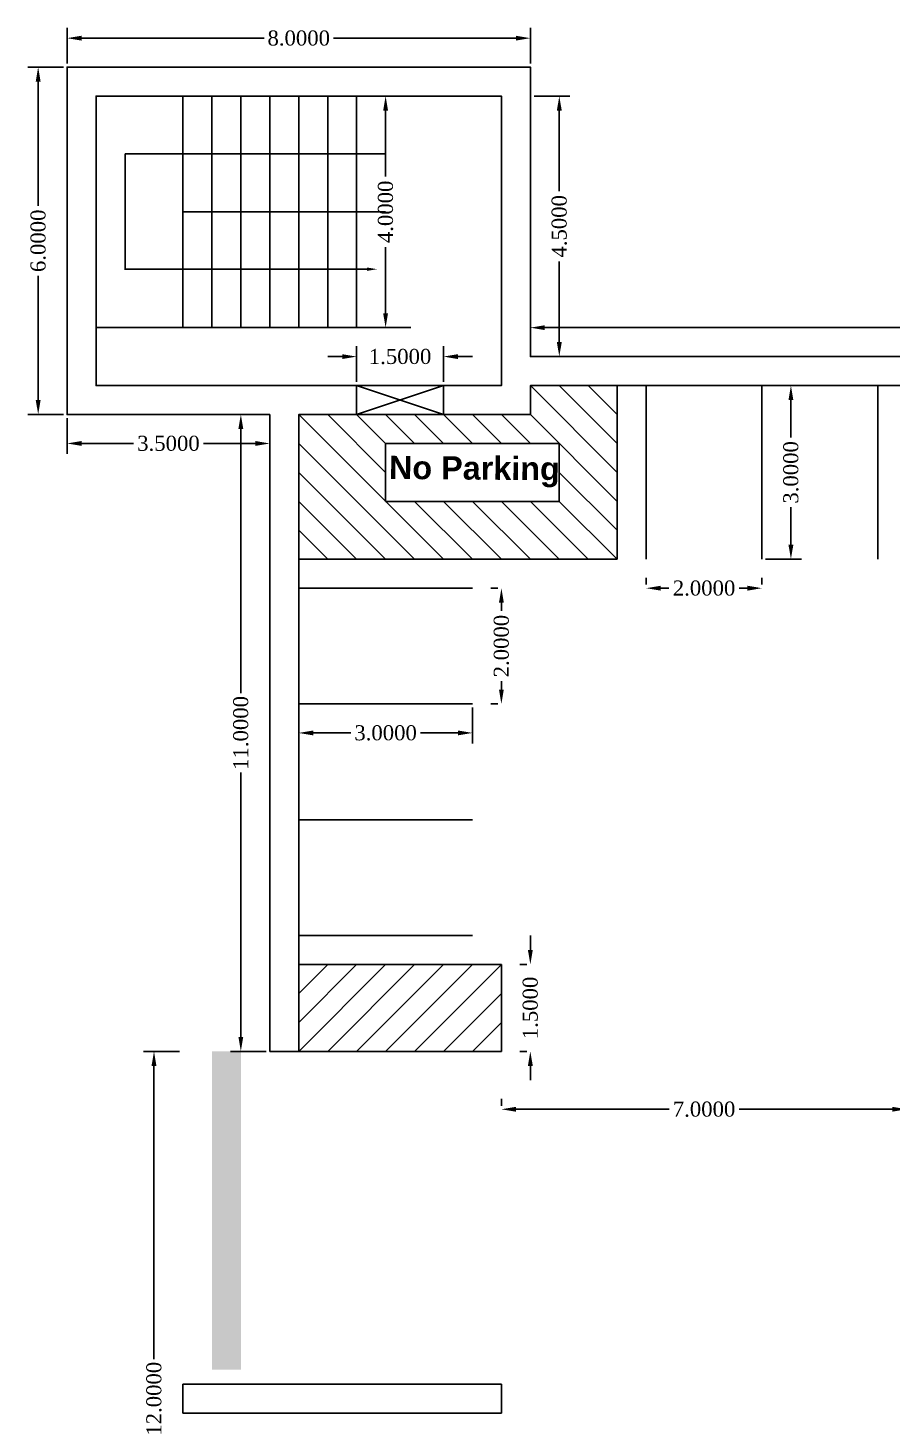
# Model space of a CAD drawing. Header units: inches. Extents: x 21.7 to 83.7, y 3.8 to 51.2.
# Drawn here: x 21.82 to 36.75, y 27.21 to 51.18 of the extents above; entities that cross this region are included whole.
import ezdxf
from ezdxf import colors
from ezdxf.entities.mleader import LeaderData, LeaderLine
from ezdxf.math import Vec2, Vec3

# ---------------------------------------------------------------- set-up
doc = ezdxf.new("R2010")
doc.units = ezdxf.units.IN
doc.header["$MEASUREMENT"] = 0
doc.layers.add('dim', color=40, linetype='Continuous', plot=False)
doc.layers.add('handi', color=130, linetype='Continuous', plot=False)
for name, color, linetype in [('Door', 160, 'Continuous'), ('Hazard', 50, 'Continuous'), ('Layer1', 8, 'Continuous'), ('spaces', 70, 'Continuous')]:
    doc.layers.add(name, color=color, linetype=linetype)
doc.styles.add('Annotative', font='times.ttf')
doc.styles.get("Standard").update_dxf_attribs({"font": 'arial.ttf'})
doc.dimstyles.get("Standard").update_dxf_attribs({"dimtxt": 0.26, "dimasz": 0.25, "dimexe": 0.18, "dimexo": 0.0625, "dimgap": 0.09, "dimtad": 0, "dimtoh": 1, "dimdec": 4, "dimzin": 0, "dimdsep": 46, "dimtxsty": 'Annotative', "dimcen": 0.09, "dimadec": 0, "dimazin": 0, "dimtfac": 1, "dimtdec": 4, "dimtofl": 0, "dimtmove": 0, "dimatfit": 3, "dimfxl": 1, "dimtolj": 1, "dimtzin": 0, "dimarcsym": 0})

# ---------------------------------------------------------------- blocks, each defined once
blk = doc.blocks.new('*D61')
at = {"layer": 'Defpoints', "color": 0, "transparency": 16777216}
for p in [(30.5, 51), (22.5, 50.5), (30.5, 50.5)]:
    blk.add_point(p, dxfattribs=at)
at = {"layer": 'dim', "color": 0, "lineweight": -2, "transparency": 16777216}
for p, q in [((22.5, 50.562), (22.5, 51.18)), ((30.5, 50.562), (30.5, 51.18)), ((22.75, 51), (25.901, 51)), ((30.25, 51), (27.099, 51))]:
    blk.add_line(p, q, dxfattribs=at)
at = {"layer": 'dim', "color": 0, "transparency": 16777216}
for points in [[(22.75, 51.042), (22.75, 50.958), (22.5, 51)], [(30.25, 51.042), (30.25, 50.958), (30.5, 51)]]:
    blk.add_solid(points, dxfattribs=at)
at = {"layer": 'dim', "color": 0, "transparency": 16777216, "insert": (26.5, 51), "char_height": 0.26, "attachment_point": 5, "style": 'Annotative'}
blk.add_mtext('\\A1;8.0000', dxfattribs=at)
blk = doc.blocks.new('*D62')
at = {"layer": 'Defpoints', "color": 0, "transparency": 16777216}
for p in [(22, 50.5), (22.5, 50.5), (22.5, 44.5)]:
    blk.add_point(p, dxfattribs=at)
at = {"layer": 'dim', "color": 0, "lineweight": -2, "transparency": 16777216}
for p, q in [((22.438, 50.5), (21.82, 50.5)), ((22, 50.25), (22, 48.103)), ((22, 44.75), (22, 46.897)), ((22.438, 44.5), (21.82, 44.5))]:
    blk.add_line(p, q, dxfattribs=at)
at = {"layer": 'dim', "color": 0, "transparency": 16777216}
for points in [[(21.958, 50.25), (22.042, 50.25), (22, 50.5)], [(21.958, 44.75), (22.042, 44.75), (22, 44.5)]]:
    blk.add_solid(points, dxfattribs=at)
at = {"layer": 'dim', "color": 0, "transparency": 16777216, "insert": (22, 47.5), "char_height": 0.26, "attachment_point": 5, "rotation": 90, "style": 'Annotative'}
blk.add_mtext('\\A1;6.0000', dxfattribs=at)
blk = doc.blocks.new('*D63')
at = {"layer": 'Defpoints', "color": 0, "transparency": 16777216}
for p in [(30.5, 50), (31, 50), (30.5, 45.5)]:
    blk.add_point(p, dxfattribs=at)
at = {"layer": 'dim', "color": 0, "lineweight": -2, "transparency": 16777216}
for p, q in [((30.563, 50), (31.18, 50)), ((31, 49.75), (31, 48.358)), ((31, 45.75), (31, 47.142)), ((30.563, 45.5), (31.18, 45.5))]:
    blk.add_line(p, q, dxfattribs=at)
at = {"layer": 'dim', "color": 0, "transparency": 16777216}
for points in [[(30.958, 49.75), (31.042, 49.75), (31, 50)], [(30.958, 45.75), (31.042, 45.75), (31, 45.5)]]:
    blk.add_solid(points, dxfattribs=at)
at = {"layer": 'dim', "color": 0, "transparency": 16777216, "insert": (31, 47.75), "char_height": 0.26, "attachment_point": 5, "rotation": 90, "style": 'Annotative'}
blk.add_mtext('\\A1;4.5000', dxfattribs=at)
blk = doc.blocks.new('*D64')
at = {"layer": 'Defpoints', "color": 0, "transparency": 16777216}
for p in [(30.5, 46), (30.5, 45.5), (50.5, 45.5)]:
    blk.add_point(p, dxfattribs=at)
at = {"layer": 'dim', "color": 0, "lineweight": -2, "transparency": 16777216}
for p, q in [((30.5, 45.562), (30.5, 46.18)), ((50.5, 45.562), (50.5, 46.18)), ((30.75, 46), (39.797, 46)), ((50.25, 46), (41.203, 46))]:
    blk.add_line(p, q, dxfattribs=at)
at = {"layer": 'dim', "color": 0, "transparency": 16777216}
for points in [[(30.75, 46.042), (30.75, 45.958), (30.5, 46)], [(50.25, 46.042), (50.25, 45.958), (50.5, 46)]]:
    blk.add_solid(points, dxfattribs=at)
at = {"layer": 'dim', "color": 0, "transparency": 16777216, "insert": (40.5, 46), "char_height": 0.26, "attachment_point": 5, "style": 'Annotative'}
blk.add_mtext('\\A1;20.0000', dxfattribs=at)
blk = doc.blocks.new('*D83')
at = {"layer": 'Defpoints', "color": 0, "transparency": 16777216}
for p in [(24, 33.5), (24.5, 33.5), (24.5, 21.5)]:
    blk.add_point(p, dxfattribs=at)
at = {"layer": 'dim', "color": 0, "lineweight": -2, "transparency": 16777216}
for p, q in [((24.438, 33.5), (23.82, 33.5)), ((24, 33.25), (24, 28.185)), ((24, 21.75), (24, 26.815)), ((24.438, 21.5), (23.82, 21.5))]:
    blk.add_line(p, q, dxfattribs=at)
at = {"layer": 'dim', "color": 0, "transparency": 16777216}
for points in [[(23.958, 33.25), (24.042, 33.25), (24, 33.5)], [(23.958, 21.75), (24.042, 21.75), (24, 21.5)]]:
    blk.add_solid(points, dxfattribs=at)
at = {"layer": 'dim', "color": 0, "transparency": 16777216, "insert": (24, 27.5), "char_height": 0.26, "attachment_point": 5, "rotation": 90, "style": 'Annotative'}
blk.add_mtext('\\A1;12.0000', dxfattribs=at)
blk = doc.blocks.new('*D84')
at = {"layer": 'Defpoints', "color": 0, "transparency": 16777216}
for p in [(25.5, 44.5), (26, 44.5), (26, 33.5)]:
    blk.add_point(p, dxfattribs=at)
at = {"layer": 'dim', "color": 0, "lineweight": -2, "transparency": 16777216}
for p, q in [((25.938, 44.5), (25.32, 44.5)), ((25.5, 44.25), (25.5, 39.685)), ((25.5, 33.75), (25.5, 38.315)), ((25.938, 33.5), (25.32, 33.5))]:
    blk.add_line(p, q, dxfattribs=at)
at = {"layer": 'dim', "color": 0, "transparency": 16777216}
for points in [[(25.458, 44.25), (25.542, 44.25), (25.5, 44.5)], [(25.458, 33.75), (25.542, 33.75), (25.5, 33.5)]]:
    blk.add_solid(points, dxfattribs=at)
at = {"layer": 'dim', "color": 0, "transparency": 16777216, "insert": (25.5, 39), "char_height": 0.26, "attachment_point": 5, "rotation": 90, "style": 'Annotative'}
blk.add_mtext('\\A1;11.0000', dxfattribs=at)
blk = doc.blocks.new('*D85')
at = {"layer": 'Defpoints', "color": 0, "transparency": 16777216}
for p in [(22.5, 44.5), (26, 44.5), (22.5, 44)]:
    blk.add_point(p, dxfattribs=at)
at = {"layer": 'dim', "color": 0, "lineweight": -2, "transparency": 16777216}
for p, q in [((22.5, 44.438), (22.5, 43.82)), ((26, 44.438), (26, 43.82)), ((22.75, 44), (23.647, 44)), ((25.75, 44), (24.853, 44))]:
    blk.add_line(p, q, dxfattribs=at)
at = {"layer": 'dim', "color": 0, "transparency": 16777216}
for points in [[(22.75, 44.042), (22.75, 43.958), (22.5, 44)], [(25.75, 44.042), (25.75, 43.958), (26, 44)]]:
    blk.add_solid(points, dxfattribs=at)
at = {"layer": 'dim', "color": 0, "transparency": 16777216, "insert": (24.25, 44), "char_height": 0.26, "attachment_point": 5, "style": 'Annotative'}
blk.add_mtext('\\A1;3.5000', dxfattribs=at)
blk = doc.blocks.new('*D101')
at = {"layer": 'Defpoints', "color": 0, "transparency": 16777216}
for p in [(30.5, 35), (30.5, 35), (30.5, 33.5)]:
    blk.add_point(p, dxfattribs=at)
at = {"layer": 'dim', "color": 0, "lineweight": -2, "transparency": 16777216}
for p, q in [((30.5, 35.25), (30.5, 35.5)), ((30.438, 35), (30.32, 35)), ((30.438, 33.5), (30.32, 33.5)), ((30.5, 33.25), (30.5, 33))]:
    blk.add_line(p, q, dxfattribs=at)
at = {"layer": 'dim', "color": 0, "transparency": 16777216}
for points in [[(30.458, 35.25), (30.542, 35.25), (30.5, 35)], [(30.458, 33.25), (30.542, 33.25), (30.5, 33.5)]]:
    blk.add_solid(points, dxfattribs=at)
at = {"layer": 'dim', "color": 0, "transparency": 16777216, "insert": (30.5, 34.25), "char_height": 0.26, "attachment_point": 5, "rotation": 90, "style": 'Annotative'}
blk.add_mtext('\\A1;1.5000', dxfattribs=at)
blk = doc.blocks.new('*D102')
at = {"layer": 'Defpoints', "color": 0, "transparency": 16777216}
for p in [(30, 41.5), (30, 41.5), (30, 39.5)]:
    blk.add_point(p, dxfattribs=at)
at = {"layer": 'dim', "color": 0, "lineweight": -2, "transparency": 16777216}
for p, q in [((29.938, 41.5), (29.82, 41.5)), ((30, 41.25), (30, 41.107)), ((30, 39.75), (30, 39.893)), ((29.938, 39.5), (29.82, 39.5))]:
    blk.add_line(p, q, dxfattribs=at)
at = {"layer": 'dim', "color": 0, "transparency": 16777216}
for points in [[(29.958, 41.25), (30.042, 41.25), (30, 41.5)], [(29.958, 39.75), (30.042, 39.75), (30, 39.5)]]:
    blk.add_solid(points, dxfattribs=at)
at = {"layer": 'dim', "color": 0, "transparency": 16777216, "insert": (30, 40.5), "char_height": 0.26, "attachment_point": 5, "rotation": 90, "style": 'Annotative'}
blk.add_mtext('\\A1;2.0000', dxfattribs=at)
blk = doc.blocks.new('*D103')
at = {"layer": 'Defpoints', "color": 0, "transparency": 16777216}
for p in [(32.5, 41.5), (34.5, 41.5), (34.5, 41.5)]:
    blk.add_point(p, dxfattribs=at)
at = {"layer": 'dim', "color": 0, "lineweight": -2, "transparency": 16777216}
for p, q in [((32.5, 41.562), (32.5, 41.68)), ((32.75, 41.5), (32.893, 41.5)), ((34.25, 41.5), (34.107, 41.5)), ((34.5, 41.562), (34.5, 41.68))]:
    blk.add_line(p, q, dxfattribs=at)
at = {"layer": 'dim', "color": 0, "transparency": 16777216}
for points in [[(32.75, 41.542), (32.75, 41.458), (32.5, 41.5)], [(34.25, 41.542), (34.25, 41.458), (34.5, 41.5)]]:
    blk.add_solid(points, dxfattribs=at)
at = {"layer": 'dim', "color": 0, "transparency": 16777216, "insert": (33.5, 41.5), "char_height": 0.26, "attachment_point": 5, "style": 'Annotative'}
blk.add_mtext('\\A1;2.0000', dxfattribs=at)
blk = doc.blocks.new('*D117')
at = {"layer": 'Defpoints', "color": 0, "transparency": 16777216}
for p in [(34.5, 45), (35, 45), (34.5, 42)]:
    blk.add_point(p, dxfattribs=at)
at = {"layer": 'dim', "color": 0, "lineweight": -2, "transparency": 16777216}
for p, q in [((34.562, 45), (35.18, 45)), ((35, 44.75), (35, 44.103)), ((35, 42.25), (35, 42.897)), ((34.562, 42), (35.18, 42))]:
    blk.add_line(p, q, dxfattribs=at)
at = {"layer": 'dim', "color": 0, "transparency": 16777216}
for points in [[(34.958, 44.75), (35.042, 44.75), (35, 45)], [(34.958, 42.25), (35.042, 42.25), (35, 42)]]:
    blk.add_solid(points, dxfattribs=at)
at = {"layer": 'dim', "color": 0, "transparency": 16777216, "insert": (35, 43.5), "char_height": 0.26, "attachment_point": 5, "rotation": 90, "style": 'Annotative'}
blk.add_mtext('\\A1;3.0000', dxfattribs=at)
blk = doc.blocks.new('*D118')
at = {"layer": 'Defpoints', "color": 0, "transparency": 16777216}
for p in [(26.5, 39.5), (29.5, 39.5), (29.5, 39)]:
    blk.add_point(p, dxfattribs=at)
at = {"layer": 'dim', "color": 0, "lineweight": -2, "transparency": 16777216}
for p, q in [((26.5, 39.438), (26.5, 38.82)), ((29.5, 39.438), (29.5, 38.82)), ((26.75, 39), (27.397, 39)), ((29.25, 39), (28.603, 39))]:
    blk.add_line(p, q, dxfattribs=at)
at = {"layer": 'dim', "color": 0, "transparency": 16777216}
for points in [[(26.75, 39.042), (26.75, 38.958), (26.5, 39)], [(29.25, 39.042), (29.25, 38.958), (29.5, 39)]]:
    blk.add_solid(points, dxfattribs=at)
at = {"layer": 'dim', "color": 0, "transparency": 16777216, "insert": (28, 39), "char_height": 0.26, "attachment_point": 5, "style": 'Annotative'}
blk.add_mtext('\\A1;3.0000', dxfattribs=at)
blk = doc.blocks.new('*D134')
at = {"layer": 'Defpoints', "color": 0, "transparency": 16777216}
for p in [(29, 45.5), (27.5, 45), (29, 45)]:
    blk.add_point(p, dxfattribs=at)
at = {"layer": 'dim', "color": 0, "lineweight": -2, "transparency": 16777216}
for p, q in [((27.5, 45.062), (27.5, 45.68)), ((29, 45.062), (29, 45.68)), ((27.25, 45.5), (27, 45.5)), ((29.25, 45.5), (29.5, 45.5))]:
    blk.add_line(p, q, dxfattribs=at)
at = {"layer": 'dim', "color": 0, "transparency": 16777216}
for points in [[(27.25, 45.542), (27.25, 45.458), (27.5, 45.5)], [(29.25, 45.542), (29.25, 45.458), (29, 45.5)]]:
    blk.add_solid(points, dxfattribs=at)
at = {"layer": 'dim', "color": 0, "transparency": 16777216, "insert": (28.25, 45.5), "char_height": 0.26, "attachment_point": 5, "style": 'Annotative'}
blk.add_mtext('\\A1;1.5000', dxfattribs=at)
blk = doc.blocks.new('*D135')
at = {"layer": 'Defpoints', "color": 0, "transparency": 16777216}
for p in [(28, 50), (28.5, 50), (28.5, 46)]:
    blk.add_point(p, dxfattribs=at)
at = {"layer": 'dim', "color": 0, "lineweight": -2, "transparency": 16777216}
for p, q in [((28.438, 50), (27.82, 50)), ((28, 49.75), (28, 48.608)), ((28, 46.25), (28, 47.392)), ((28.438, 46), (27.82, 46))]:
    blk.add_line(p, q, dxfattribs=at)
at = {"layer": 'dim', "color": 0, "transparency": 16777216}
for points in [[(27.958, 49.75), (28.042, 49.75), (28, 50)], [(27.958, 46.25), (28.042, 46.25), (28, 46)]]:
    blk.add_solid(points, dxfattribs=at)
at = {"layer": 'dim', "color": 0, "transparency": 16777216, "insert": (28, 48), "char_height": 0.26, "attachment_point": 5, "rotation": 90, "style": 'Annotative'}
blk.add_mtext('\\A1;4.0000', dxfattribs=at)
blk = doc.blocks.new('*D156')
at = {"layer": 'Defpoints', "color": 0, "transparency": 16777216}
for p in [(30, 32.5), (37, 32.5), (37, 32.5)]:
    blk.add_point(p, dxfattribs=at)
at = {"layer": 'dim', "color": 0, "lineweight": -2, "transparency": 16777216}
for p, q in [((30, 32.562), (30, 32.68)), ((37, 32.562), (37, 32.68)), ((30.25, 32.5), (32.896, 32.5)), ((36.75, 32.5), (34.104, 32.5))]:
    blk.add_line(p, q, dxfattribs=at)
at = {"layer": 'dim', "color": 0, "transparency": 16777216}
for points in [[(30.25, 32.542), (30.25, 32.458), (30, 32.5)], [(36.75, 32.542), (36.75, 32.458), (37, 32.5)]]:
    blk.add_solid(points, dxfattribs=at)
at = {"layer": 'dim', "color": 0, "transparency": 16777216, "insert": (33.5, 32.5), "char_height": 0.26, "attachment_point": 5, "style": 'Annotative'}
blk.add_mtext('\\A1;7.0000', dxfattribs=at)

msp = doc.modelspace()

# ---------------------------------------------------------------- hatches: boundary and pattern name
at = {"layer": 'Defpoints'}
h = msp.add_hatch(color=256, dxfattribs=at)
h.dxf.hatch_style = 1
h.paths.add_polyline_path([(25.5, 33.5), (25.5, 28), (25, 28), (25, 33.5)])

# ---------------------------------------------------------------- linework, layer by layer
for p, q in [((27.5, 48), (24.5, 48)), ((27.5, 48), (28, 48)), ((23, 46), (27.5, 46)), ((27.5, 46), (28, 46)), ((26, 33.5), (26.5, 33.5)), ((24.5, 27.75), (30, 27.75)), ((24.5, 27.25), (30, 27.25))]:
    msp.add_line(p, q)
for points in [[(26, 33.5), (26, 44.5), (22.5, 44.5), (22.5, 50.5), (30.5, 50.5), (30.5, 50)], [(26.5, 33.5), (26.5, 44.5), (27.5, 44.5), (27.5, 45), (26.5, 45), (23, 45), (23, 50), (30, 50), (30, 45), (29, 45), (29, 44.5), (30.5, 44.5), (30.5, 45), (47, 45)], [(27.5, 48), (27.5, 50), (27, 50), (27, 48), (26.5, 48), (26.5, 50), (26, 50), (26, 48), (25.5, 48), (25.5, 50), (25, 50), (25, 48), (24.5, 48), (24.5, 50)], [(50, 45), (50.5, 45), (50.5, 45.5), (30.5, 45.5), (30.5, 50)], [(23, 46), (24.5, 46), (24.5, 48), (25, 48), (25, 46), (25.5, 46), (25.5, 48), (26, 48), (26, 46), (26.5, 46), (26.5, 48), (27, 48), (27, 46), (27.5, 46), (27.5, 48)]]:
    msp.add_lwpolyline(points)
for p, q in [((24.5, 27.25), (24.5, 27.75)), ((30, 27.25), (30, 27.75))]:
    msp.add_line(p, q, dxfattribs=at)
at = {"layer": 'Door'}
for p, q in [((27.5, 45), (29, 44.5)), ((29, 45), (27.5, 44.5)), ((27.5, 45), (29, 45)), ((29, 44.5), (27.5, 44.5))]:
    msp.add_line(p, q, dxfattribs=at)
at = {"layer": 'handi'}
for p, q in [((32.5, 42), (32.5, 45)), ((34.5, 42), (34.5, 45)), ((26.5, 41.5), (29.5, 41.5)), ((26.5, 39.5), (29.5, 39.5))]:
    msp.add_line(p, q, dxfattribs=at)
at = {"layer": 'Hazard'}
for p, q in [((32, 43.5), (30.5, 45)), ((32, 44), (31, 45)), ((32, 44.5), (31.5, 45)), ((32, 42), (32, 45)), ((29, 42), (26.5, 44.5)), ((28, 43.5), (27, 44.5)), ((28, 44), (27.5, 44.5)), ((28.5, 44), (28, 44.5)), ((28.5, 44.5), (29, 44)), ((29.5, 44), (29, 44.5)), ((30, 44), (29.5, 44.5)), ((30.5, 44), (30, 44.5)), ((32, 43), (30.5, 44.5)), ((28.5, 42), (26.5, 44)), ((28, 44), (28, 43)), ((31, 44), (28, 44)), ((31, 43), (31, 44)), ((28, 42), (26.5, 43.5)), ((32, 42.5), (31, 43.5)), ((27.5, 42), (26.5, 43)), ((28, 43), (31, 43)), ((29.5, 42), (28.5, 43)), ((30, 42), (29, 43)), ((30.5, 42), (29.5, 43)), ((30, 43), (31, 42)), ((31.5, 42), (30.5, 43)), ((32, 42), (31, 43)), ((27, 42), (26.5, 42.5)), ((26.5, 42), (32, 42)), ((30, 35), (26.5, 35)), ((27, 35), (26.5, 34.5)), ((26.5, 34), (27.5, 35)), ((26.5, 33.5), (28, 35)), ((27, 33.5), (28.5, 35)), ((27.5, 33.5), (29, 35)), ((28, 33.5), (29.5, 35)), ((28.5, 33.5), (30, 35)), ((30, 33.5), (30, 35)), ((29, 33.5), (30, 34.5)), ((29.5, 33.5), (30, 34)), ((26.5, 33.5), (30, 33.5))]:
    msp.add_line(p, q, dxfattribs=at)
at = {"layer": 'Layer1'}
for p, q in [((28, 49), (23.5, 49)), ((23.5, 49), (23.5, 47))]:
    msp.add_line(p, q, dxfattribs=at)
at = {"layer": 'spaces'}
for p, q in [((36.5, 45), (36.5, 42)), ((26.5, 37.5), (29.5, 37.5)), ((26.5, 35.5), (29.5, 35.5))]:
    msp.add_line(p, q, dxfattribs=at)

# ---------------------------------------------------------------- texts
at = {"layer": 'Defpoints', "insert": (28.06071, 43.78702), "char_height": 0.4, "attachment_point": 1, "rotation": 359.529327}
msp.add_mtext_dynamic_manual_height_columns('{\\fArial|b1|i0|c0|p34;\\C2;\\c2092017;No Parking}', width=3.5, gutter_width=1, heights=[0], dxfattribs=at)

# ---------------------------------------------------------------- dimensions: what is measured, and where the dimension line sits
at = {"layer": 'dim'}
for base, p1, p2, picture, middle in [((30.5, 51), (22.5, 50.5), (30.5, 50.5), '*D61', (26.5, 51)), ((30.5, 46), (50.5, 45.5), (30.5, 45.5), '*D64', (40.5, 46)), ((29, 45.5), (27.5, 45), (29, 45), '*D134', (28.25, 45.5)), ((22.5, 44), (26, 44.5), (22.5, 44.5), '*D85', (24.25, 44)), ((34.5, 41.5), (32.5, 41.5), (34.5, 41.5), '*D103', (33.5, 41.5)), ((29.5, 39), (26.5, 39.5), (29.5, 39.5), '*D118', (28, 39)), ((37, 32.5), (30, 32.5), (37, 32.5), '*D156', (33.5, 32.5))]:
    dim = msp.add_linear_dim(base=base, p1=p1, p2=p2, dimstyle='Standard', dxfattribs=at)
    dim.commit()
    dim.dimension.update_dxf_attribs({"geometry": picture, "text_midpoint": middle})
for base, p1, p2, picture, middle in [((22, 50.5), (22.5, 44.5), (22.5, 50.5), '*D62', (22, 47.5)), ((28, 50), (28.5, 46), (28.5, 50), '*D135', (28, 48)), ((31, 50), (30.5, 45.5), (30.5, 50), '*D63', (31, 47.75)), ((35, 45), (34.5, 42), (34.5, 45), '*D117', (35, 43.5)), ((25.5, 44.5), (26, 33.5), (26, 44.5), '*D84', (25.5, 39)), ((30, 41.5), (30, 39.5), (30, 41.5), '*D102', (30, 40.5)), ((30.5, 35), (30.5, 33.5), (30.5, 35), '*D101', (30.5, 34.25)), ((24, 33.5), (24.5, 21.5), (24.5, 33.5), '*D83', (24, 27.5))]:
    dim = msp.add_linear_dim(base=base, p1=p1, p2=p2, angle=90, dimstyle='Standard', dxfattribs=at)
    dim.commit()
    dim.dimension.update_dxf_attribs({"geometry": picture, "text_midpoint": middle})

# ---------------------------------------------------------------- leaders
at = {"layer": 'Layer1'}
ml = msp.add_multileader_mtext('Standard', dxfattribs=at)
ml.set_content('', color=256)
ml.set_leader_properties()
ml.build(insert=Vec2(0, 0))
ml.multileader.update_dxf_attribs({"dogleg_length": 0.36, "arrow_head_size": 0.18})
ctx = ml.context
ctx.base_point, ctx.char_height, ctx.arrow_head_size, ctx.landing_gap_size, ctx.plane_origin = Vec3(23.31622, 47.00962), 0.18, 0.18, 0.09, Vec3(27.85622, 47.00962)
ctx.text_align_type = 2
notes = []
notes.append((ctx, [(0, (1, 1, 0), (23.85622, 47.00962), (-1, 0), 0.36, [(0, [(27.85622, 47.00962)], 0, [])])]))
ctx.mtext.insert, ctx.mtext.alignment, ctx.mtext.flow_direction = Vec3(23.40622, 47.09962), 3, 5
for ctx, leaders in notes:
    for number, flags, end, landing, length, lines in leaders:
        leader = LeaderData()
        leader.index, (leader.has_last_leader_line, leader.has_dogleg_vector, leader.attachment_direction) = number, flags
        leader.last_leader_point, leader.dogleg_vector, leader.dogleg_length = Vec3(end), Vec3(landing), length
        for number, points, colour, breaks in lines:
            line = LeaderLine()
            line.index, line.vertices, line.color, line.breaks = number, Vec3.list(points), colors.encode_raw_color(colour), breaks
            leader.lines.append(line)
        ctx.leaders.append(leader)

doc.saveas('drawing.dxf')
